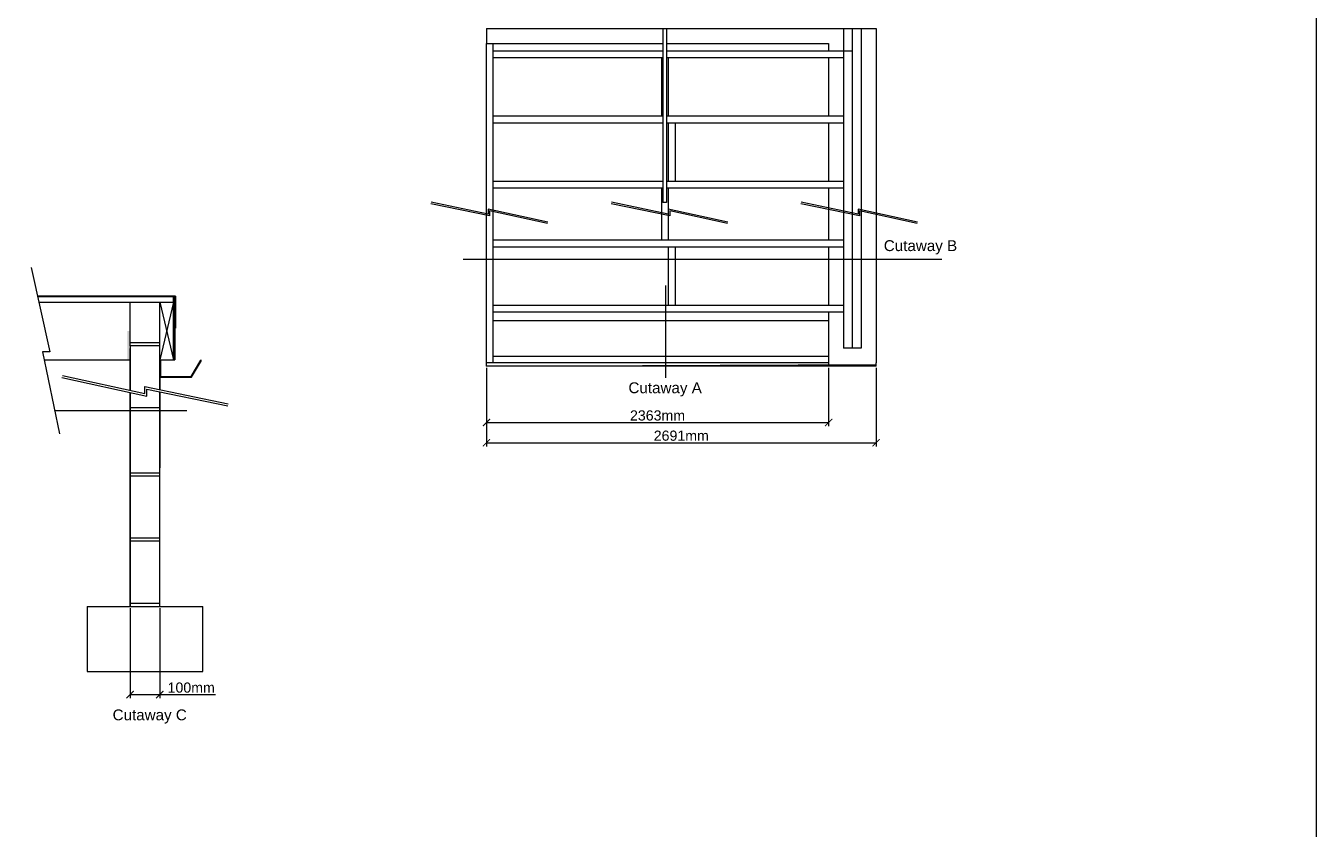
# Model space of a CAD drawing. Header units: millimetres. Extents: x -11841 to 102307, y -68819 to 40378.
# Drawn here: x 60929 to 69840, y -4338 to 1209 of the extents above; entities that cross this region are included whole.
import ezdxf

# ---------------------------------------------------------------- set-up
doc = ezdxf.new("R2010")
doc.units = ezdxf.units.MM
doc.linetypes.add('ACAD_ISO02W100', pattern=[15, 12, -3])
doc.layers.add('Border', color=7, linetype='Continuous', plot=False)
doc.styles.get("Standard").update_dxf_attribs({"font": 'Arial.ttf'})
doc.linetypes.add('BATTING', pattern='A,0.00254,-2.54,[134,ltypeshp.shx,S=2.54,R=0,X=-2.54,Y=0],-5.08,[134,ltypeshp.shx,S=2.54,R=180,X=2.54,Y=0],-2.54', length=10.16254)
doc.dimstyles.new('JRMStyle', dxfattribs={"dimtxt": 3.5, "dimasz": 2.5, "dimexe": 1.25, "dimexo": 0.625, "dimtad": 1, "dimdec": 0, "dimdsep": 46, "dimtxsty": 'Standard', "dimblk": 'ARCHTICK', "dimblk1": 'ARCHTICK', "dimblk2": 'ARCHTICK', "dimcen": 2.5, "dimadec": 0, "dimazin": 0, "dimtfac": 1, "dimtdec": 0, "dimtmove": 0, "dimatfit": 3, "dimldrblk": 'ARCHTICK', "dimfxl": 1, "dimarcsym": 0})

# ---------------------------------------------------------------- blocks, each defined once
blk = doc.blocks.new('_ArchTick')
at = {"color": 0, "linetype": 'ByBlock', "const_width": 0.15}
blk.add_lwpolyline([(-0.5, -0.5), (0.5, 0.5)], dxfattribs=at)
blk = doc.blocks.new('*D54')
at = {"color": 0, "lineweight": -2, "ltscale": 0.58, "transparency": 16777216}
for p, q in [((61648.9, -2812.3), (61648.9, -3434.1)), ((61853.9, -2812.3), (61853.9, -3434.1)), ((61648.9, -3409.1), (61853.9, -3409.1)), ((61853.9, -3409.1), (62238, -3409.1))]:
    blk.add_line(p, q, dxfattribs=at)
at = {"layer": 'Defpoints', "color": 0, "ltscale": 0.58, "transparency": 16777216}
for p in [(61648.9, -2799.8), (61853.9, -2799.8), (61853.9, -3409.1)]:
    blk.add_point(p, dxfattribs=at)
at = {"color": 0, "lineweight": -2, "ltscale": 0.58, "transparency": 16777216, "xscale": 50, "yscale": 50, "zscale": 50, "rotation": 180}
blk.add_blockref('_ArchTick', (61648.9, -3409.1), dxfattribs=at)
at = {"color": 0, "lineweight": -2, "ltscale": 0.58, "transparency": 16777216, "xscale": 50, "yscale": 50, "zscale": 50}
blk.add_blockref('_ArchTick', (61853.9, -3409.1), dxfattribs=at)
at = {"color": 0, "ltscale": 0.58, "transparency": 16777216, "insert": (62070.9, -3360.9), "char_height": 70, "attachment_point": 5}
blk.add_mtext('100mm', dxfattribs=at)
blk = doc.blocks.new('*D133')
at = {"color": 0, "lineweight": -2, "ltscale": 0.58, "transparency": 16777216}
for p, q in [((64109.7, -1152.4), (64109.7, -1555)), ((66472.7, -1152.4), (66472.7, -1555)), ((64109.7, -1530), (66472.7, -1530))]:
    blk.add_line(p, q, dxfattribs=at)
at = {"layer": 'Defpoints', "color": 0, "ltscale": 0.58, "transparency": 16777216}
for p in [(64109.7, -1139.9), (66472.7, -1139.9), (66472.7, -1530)]:
    blk.add_point(p, dxfattribs=at)
at = {"color": 0, "lineweight": -2, "ltscale": 0.58, "transparency": 16777216, "xscale": 50, "yscale": 50, "zscale": 50, "rotation": 180}
blk.add_blockref('_ArchTick', (64109.7, -1530), dxfattribs=at)
at = {"color": 0, "lineweight": -2, "ltscale": 0.58, "transparency": 16777216, "xscale": 50, "yscale": 50, "zscale": 50}
blk.add_blockref('_ArchTick', (66472.7, -1530), dxfattribs=at)
at = {"color": 0, "ltscale": 0.58, "transparency": 16777216, "insert": (65291.2, -1481.8), "char_height": 70, "attachment_point": 5}
blk.add_mtext('2363mm', dxfattribs=at)
blk = doc.blocks.new('*D134')
at = {"color": 0, "lineweight": -2, "ltscale": 0.58, "transparency": 16777216}
for p, q in [((64109.7, -1152.4), (64109.7, -1694.7)), ((66800.7, -1152.4), (66800.7, -1694.7)), ((64109.7, -1669.7), (66800.7, -1669.7))]:
    blk.add_line(p, q, dxfattribs=at)
at = {"layer": 'Defpoints', "color": 0, "ltscale": 0.58, "transparency": 16777216}
for p in [(64109.7, -1139.9), (66800.7, -1139.9), (66800.7, -1669.7)]:
    blk.add_point(p, dxfattribs=at)
at = {"color": 0, "lineweight": -2, "ltscale": 0.58, "transparency": 16777216, "xscale": 50, "yscale": 50, "zscale": 50, "rotation": 180}
blk.add_blockref('_ArchTick', (64109.7, -1669.7), dxfattribs=at)
at = {"color": 0, "lineweight": -2, "ltscale": 0.58, "transparency": 16777216, "xscale": 50, "yscale": 50, "zscale": 50}
blk.add_blockref('_ArchTick', (66800.7, -1669.7), dxfattribs=at)
at = {"color": 0, "ltscale": 0.58, "transparency": 16777216, "insert": (65455.2, -1621.5), "char_height": 70, "attachment_point": 5}
blk.add_mtext('2691mm', dxfattribs=at)

msp = doc.modelspace()

# ---------------------------------------------------------------- hatches: boundary and pattern name
h = msp.add_hatch(color=251)
h.dxf.hatch_style = 1
h.paths.add_polyline_path([(61648.9, -898.1), (61628.9, -898.1), (61628.9, -1098.1), (61648.9, -1098.1)])

# ---------------------------------------------------------------- linework, layer by layer
at = {"ltscale": 0.58}
for p, q in [((64109.7, 1189.9), (66800.7, 1189.9)), ((64109.7, 1189.9), (64109.7, 1087.4)), ((66575.2, 1189.9), (66575.2, -1016.4)), ((66698.2, 1189.9), (66698.2, -1016.4)), ((66800.7, 1189.9), (66800.7, 1087.4)), ((64109.7, 1087.4), (65328.9, 1087.4)), ((64109.7, -1118.9), (64109.7, 1087.4)), ((64156.7, -1118.9), (64156.7, 1087.4)), ((65353.9, 1087.4), (66472.7, 1087.4)), ((66472.7, 1087.4), (66472.7, 1037.4)), ((66800.7, 1087.4), (66800.7, -1118.9)), ((64156.7, 1037.4), (65328.9, 1037.4)), ((64156.7, 990.4), (65328.9, 990.4)), ((65353.9, 1037.4), (66636.7, 1037.4)), ((65353.9, 990.4), (66575.2, 990.4)), ((66472.7, 990.4), (66472.7, 587.4)), ((64156.7, 587.4), (65328.9, 587.4)), ((64156.7, 540.4), (65328.9, 540.4)), ((65353.9, 587.4), (66575.2, 587.4)), ((65353.9, 540.4), (66575.2, 540.4)), ((66472.7, 540.4), (66472.7, 137.4)), ((64156.7, 137.4), (65328.9, 137.4)), ((64156.7, 90.4), (65328.9, 90.4)), ((65353.9, 137.4), (66575.2, 137.4)), ((65353.9, 90.4), (66575.2, 90.4)), ((66472.7, 90.4), (66472.7, -271.9)), ((66575.2, -271.9), (64156.7, -271.9)), ((66575.2, -318.9), (64156.7, -318.9)), ((66472.7, -318.9), (66472.7, -721.9)), ((61962.9, -657.1), (61009.1, -657.1)), ((61957.9, -662.1), (61010.3, -662.1)), ((61853.9, -698.1), (61947.9, -1098.1)), ((61947.9, -698.1), (61853.9, -1098.1)), ((61853.9, -1098.1), (61853.9, -698.1)), ((61947.9, -698.1), (61947.9, -662.1)), ((61947.9, -1098.1), (61947.9, -698.1)), ((61957.9, -662.1), (61957.9, -1098.1)), ((61962.9, -657.1), (61962.9, -877.6)), ((66575.2, -721.9), (64156.7, -721.9)), ((66575.2, -768.9), (64156.7, -768.9)), ((66472.7, -768.9), (66472.7, -1139.9)), ((66472.7, -828.9), (64156.7, -828.9)), ((66698.2, -1016.4), (66575.2, -1016.4)), ((61853.9, -1098.1), (61853.9, -1218.1)), ((61853.9, -1098.1), (61947.9, -1098.1)), ((61853.9, -1118.1), (61853.9, -1303.3)), ((61858.9, -1098.1), (61858.9, -1213.1)), ((61947.9, -1098.1), (61957.9, -1098.1)), ((62071, -1213.1), (62136.8, -1099)), ((62073.9, -1218.1), (62141.2, -1101.5)), ((62141.2, -1101.5), (62136.8, -1099)), ((66472.7, -1118.9), (64109.7, -1118.9)), ((64109.7, -1139.9), (64109.7, -1118.9)), ((64109.7, -1139.9), (66800.7, -1129.4)), ((66800.7, -1139.9), (64109.7, -1139.9)), ((64156.7, -1071.9), (66472.7, -1071.9)), ((66800.7, -1139.9), (66800.7, -1118.9)), ((61853.9, -1218.1), (62073.9, -1218.1)), ((61858.9, -1213.1), (62071, -1213.1)), ((61853.9, -1317.9), (61853.9, -1843)), ((61351.4, -2799.8), (62151.4, -2799.8)), ((61351.4, -2799.8), (61351.4, -3249.8)), ((62151.4, -3249.8), (62151.4, -2799.8)), ((61351.4, -3249.8), (62151.4, -3249.8))]:
    msp.add_line(p, q, dxfattribs=at)
at = {"ltscale": 0.3}
for p, q in [((65328.9, 1189.9), (65328.9, -10.1)), ((65353.9, 1189.9), (65353.9, -10.1)), ((65317.9, 990.4), (65317.9, 587.4)), ((65317.9, 990.4), (65328.9, 990.4)), ((65353.9, 990.4), (65364.9, 990.4)), ((65364.9, 990.4), (65364.9, 587.4)), ((65364.9, 540.4), (65364.9, 137.4)), ((65411.9, 540.4), (65411.9, 137.4)), ((65317.9, 90.4), (65317.9, -271.9)), ((65364.9, 90.4), (65364.9, -271.9)), ((65353.9, -10.1), (65328.9, -10.1)), ((65364.9, -318.9), (65364.9, -721.9)), ((65411.9, -318.9), (65411.9, -721.9))]:
    msp.add_line(p, q, dxfattribs=at)
at = {"linetype": 'BATTING', "ltscale": 0.3}
msp.add_line((66636.7, -1016.4), (66636.7, 1189.9), dxfattribs=at)
for p, q in [((64131.6, -102.8), (63726.8, -19.1)), ((64121.6, -90.6), (63728.9, -9.3)), ((64532.6, -146.2), (64121.6, -55.9)), ((64121.6, -55.9), (64121.6, -90.6)), ((64530.4, -155.9), (64131.6, -68.6)), ((64131.6, -68.6), (64131.6, -102.8)), ((65375.6, -102.8), (64970.8, -19.1)), ((65365.6, -90.6), (64972.9, -9.3)), ((65776.6, -146.2), (65365.6, -55.9)), ((65365.6, -55.9), (65365.6, -90.6)), ((65774.4, -155.9), (65375.6, -68.6)), ((65375.6, -68.6), (65375.6, -102.8)), ((66685.8, -102.8), (66281.1, -19.1)), ((66675.8, -90.6), (66283.1, -9.3)), ((67086.8, -146.2), (66675.8, -55.9)), ((66675.8, -55.9), (66675.8, -90.6)), ((67084.6, -155.9), (66685.8, -68.6)), ((66685.8, -68.6), (66685.8, -102.8)), ((61018.3, -698.1), (61648.9, -698.1)), ((61648.9, -999.8), (61648.9, -698.1)), ((61648.9, -698.1), (61947.9, -698.1)), ((61853.9, -1303.3), (61853.9, -698.1)), ((61947.9, -662.1), (61947.9, -1098.1)), ((61853.9, -979.8), (61648.9, -979.8)), ((61648.9, -999.8), (61648.9, -1308.4)), ((61853.9, -999.8), (61648.9, -999.8)), ((61648.9, -1308.4), (61648.9, -1017.9)), ((61056.6, -1098.1), (61648.9, -1098.1)), ((61648.9, -1118.1), (61648.9, -1098.1)), ((61648.9, -1286.1), (61648.9, -1118.1)), ((61178.7, -1220.1), (61764, -1348.6)), ((61181.8, -1206.2), (61749.8, -1330.5)), ((61648.9, -1308.4), (61648.9, -1286.1)), ((61648.9, -2799.8), (61648.9, -1323.3)), ((61648.9, -1833.9), (61648.9, -1323.3)), ((61648.9, -1323.3), (61648.9, -1429.8)), ((61749.8, -1330.5), (61749.8, -1281.8)), ((61749.8, -1281.8), (62326.1, -1401)), ((61764, -1348.6), (61764, -1299.3)), ((61764, -1299.3), (62323.3, -1415)), ((61853.9, -2799.8), (61853.9, -1317.9)), ((62040.4, -1449.8), (61129.4, -1449.8)), ((61853.9, -1429.8), (61648.9, -1429.8)), ((61648.9, -1429.8), (61648.9, -1449.8)), ((61853.9, -1449.8), (61648.9, -1449.8)), ((61648.9, -1449.8), (61648.9, -1879.8)), ((61853.9, -1879.8), (61648.9, -1879.8)), ((61648.9, -1879.8), (61648.9, -1899.8)), ((61853.9, -1899.8), (61648.9, -1899.8)), ((61648.9, -1899.8), (61648.9, -2329.8)), ((61853.9, -2329.8), (61648.9, -2329.8)), ((61648.9, -2329.8), (61648.9, -2349.8)), ((61853.9, -2349.8), (61648.9, -2349.8)), ((61648.9, -2349.8), (61648.9, -2779.8)), ((61853.9, -2779.8), (61648.9, -2779.8)), ((61648.9, -2779.8), (61648.9, -2799.8))]:
    msp.add_line(p, q)
at = {"linetype": 'ACAD_ISO02W100', "ltscale": 0.58}
for p, q in [((63950.1, -402.6), (67255.9, -402.6)), ((65348.6, -1221.5), (65348.6, -584.4))]:
    msp.add_line(p, q, dxfattribs=at)
at = {"ltscale": 0.58}
msp.add_lwpolyline([(60965, -459.1), (61095.1, -1042.6), (61045.1, -1042.6), (61162.1, -1607.5)], dxfattribs=at)
at = {"layer": 'Border'}
msp.add_lwpolyline([(28999.2, 13078.6), (69839.5, 13078.6), (69839.5, -14220.6), (28999.2, -14220.6)], close=True, dxfattribs=at)

# ---------------------------------------------------------------- texts
at = {"linetype": 'ACAD_ISO02W100', "ltscale": 0.58, "char_height": 75, "attachment_point": 1}
for s, insert in [('Cutaway B', (66853.8, -271.3)), ('Cutaway A', (65090.4, -1252.7))]:
    msp.add_mtext_dynamic_manual_height_columns(s, width=1207.252, gutter_width=12.5, heights=[0], dxfattribs=dict(at, insert=insert))
at = {"insert": (61528.3, -3511.5), "char_height": 75, "attachment_point": 1}
msp.add_mtext_dynamic_manual_height_columns('Cutaway C', width=2143.269, gutter_width=12.5, heights=[0], dxfattribs=at)

# ---------------------------------------------------------------- dimensions: what is measured, and where the dimension line sits
at = {"ltscale": 0.58}
for base, p2, picture, middle in [((66472.7, -1530), (66472.7, -1139.9), '*D133', (65291.2, -1481.8)), ((66800.7, -1669.7), (66800.7, -1139.9), '*D134', (65455.2, -1621.5))]:
    dim = msp.add_linear_dim(base=base, p1=(64109.7, -1139.9), p2=p2, dimstyle='JRMStyle', override={"dimpost": 'mm'}, dxfattribs=at)
    dim.commit()
    dim.dimension.update_dxf_attribs({"geometry": picture, "text_midpoint": middle})
dim = msp.add_linear_dim(base=(61853.9, -3409.1), p1=(61648.9, -2799.8), p2=(61853.9, -2799.8), text='100mm', dimstyle='JRMStyle', override={"dimpost": 'mm'}, dxfattribs=at)
dim.commit()
dim.dimension.update_dxf_attribs({"geometry": '*D54', "text_midpoint": (62070.9, -3360.9)})

doc.saveas('drawing.dxf')
